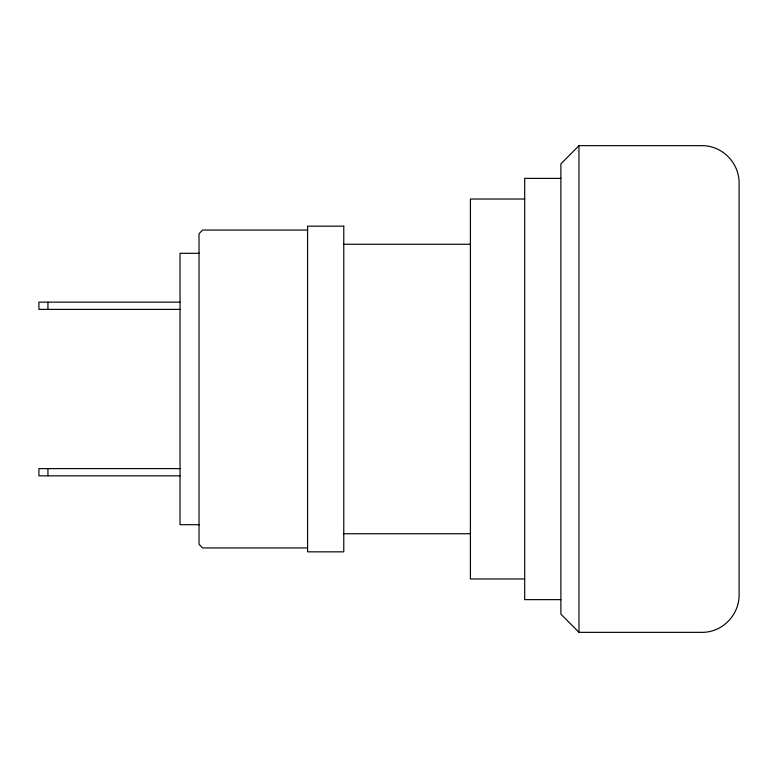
<?xml version="1.0" encoding="UTF-8"?>
<svg xmlns="http://www.w3.org/2000/svg" width="778" height="778" viewBox="0 0 778 778"><rect width="100%" height="100%" fill="white"/><g stroke="black" fill="none" stroke-linecap="round" stroke-linejoin="round"><path stroke-width="1.17" d="M578.978 145.651L560.88 163.895L560.88 614.105L578.978 632.349L702.913 632.349C722.461 631.94 738.73 615.34 739.1 595.851L739.1 182.149C738.73 162.66 722.461 146.06 702.913 145.651L578.978 145.651L578.978 632.349M560.88 178.366L524.693 178.366L524.693 599.634L560.88 599.634M524.693 199.022L470.418 199.022L470.418 578.978L524.693 578.978M307.582 230.055L202.64 230.055L199.022 233.711L199.022 544.289L202.64 547.945L307.582 547.945M343.429 244.253L470.418 244.253M199.411 253.307L180.029 253.307L180.029 524.693L199.411 524.693M180.029 302.156L38.9 302.156L38.9 309.391L180.029 309.391M180.029 468.609L38.9 468.609L38.9 475.844L180.029 475.844M343.429 533.747L470.418 533.747M47.944 302.156L47.944 309.391M47.944 468.609L47.944 475.844M343.769 226.165L307.582 226.165L307.582 551.835L343.769 551.835L343.769 226.165"/></g></svg>
